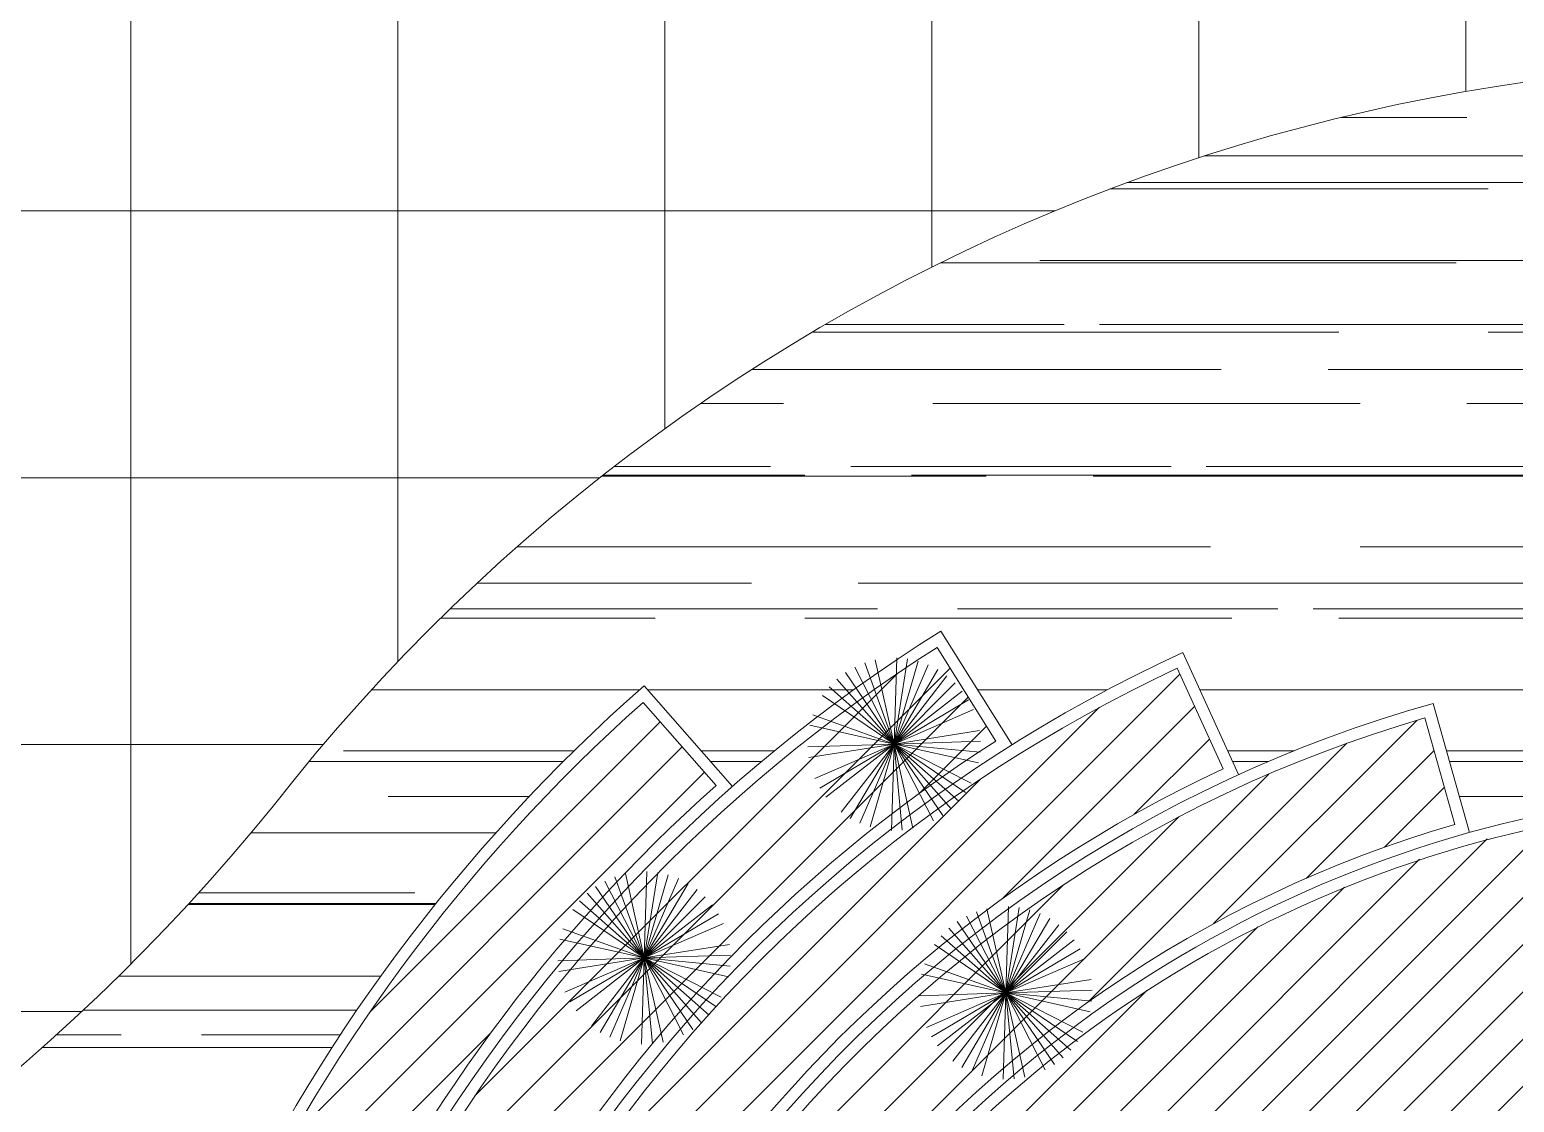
# Model space of a CAD drawing. Header units: metres. Extents: x 500 to 621, y -238 to -209.
# Drawn here: x 546.979 to 549.76, y -230.742 to -228.734 of the extents above; entities that cross this region are included whole.
import ezdxf

# ---------------------------------------------------------------- set-up
doc = ezdxf.new("R2010")
doc.units = ezdxf.units.M
doc.header["$LTSCALE"] = 6
doc.header["$MEASUREMENT"] = 0
doc.layers.get('0').update_dxf_attribs({"lineweight": 0})
for name, color, linetype, lineweight in [('FURN', 253, 'Continuous', 0), ('Hatch', 8, 'Continuous', 0), ('LINE0.1', 1, 'Continuous', 0)]:
    doc.layers.add(name, color=color, linetype=linetype, lineweight=lineweight)

# ---------------------------------------------------------------- blocks, each defined once
blk = doc.blocks.new('ddd')
at = {"layer": 'FURN', "color": 96}
for q in [(-0.9870098644132668, 2.670288694239161), (-0.5638301856056387, 2.853774205622811), (-0.120990572311257, 2.982774401181242), (0.7955331663815742, 3.070072555082787), (1.254763165049324, 3.026993769092087), (1.704972794612331, 2.926697891613457), (2.13906197989877, 2.770766648425135), (2.550184875486593, 2.561659168355959), (-1.748109532872375, 2.152250060434199), (-1.383855812784531, 2.435211543607123), (2.931857827660903, 2.302673201358627), (3.278061625989948, 1.997893110788139), (-2.356466886044924, 1.461208772258146), (-2.074026525868475, 1.825866716668086), (3.583336429552218, 1.652125460882188), (3.842867872442181, 1.270823213751441), (-2.773856594365041, 0.640585495294431), (4.052562988920954, 0.859999733788186), (-2.902223457439049, 0.1975618819383271), (-2.988211017015147, -0.7190857444443282), (-2.94447563834319, -1.178253676802793), (-2.686984351989166, -2.062185217528734), (-2.477289235510625, -2.47300869749199), (-2.217757792561315, -2.854310944521103), (-1.566279190729346, -3.504858685099176), (-1.184606238554803, -3.763844652096508), (-0.7734833429078662, -3.972952132064051), (-0.3393941576214274, -4.128883375252256), (0.5700454706095571, -4.272258038721587), (4.310054275334096, -0.0239318068360035), (4.353789654006049, -0.4830997391944721), (3.95655499757754, -2.266212584819524), (4.267802094429953, -1.399747365577127), (4.339631164524007, -0.9441284918698328), (2.749434449775435, -3.637397027245923), (3.113688169803936, -3.354435544174746), (3.439605162859379, -3.028052200306888), (3.72204552303583, -2.663394255896943), (2.352588501344825, -3.872474177979711), (1.031053507231717, -4.257440354874461), (1.486569209242816, -4.184959884921795)]:
    blk.add_line((0.6827893185675294, -0.6010927419296195), q, dxfattribs=at)

msp = doc.modelspace()

# ---------------------------------------------------------------- hatches: boundary and pattern name
h = msp.add_hatch()
h.set_pattern_fill('ANSI31', color=70, scale=0.5, style=0)
h.set_pattern_definition([(45, (-102.0295398490528, -182.57033499604), (-0.0441941738241592, 0.0441941738241592), [])])
edge = h.paths.add_edge_path()
edge.add_line((550.9613165922649, -231.3290210542107), (550.9639841948225, -230.2732075915283))
edge.add_line((550.9639841948226, -230.2732075915283), (550.6225909133822, -230.2005864186579))
edge.add_line((550.622590913382, -230.2005864186579), (550.3917665576305, -230.1745867030189))
edge.add_arc((550.2908266002755, -232.4146619563674), 2.242348326120306, 87.41994207952227, 178.1203890189651)
edge.add_line((548.049684767177, -232.3411140156069), (550.9624335014022, -232.3291999065386))
edge.add_line((550.9624335014023, -232.3291999065386), (550.961316592265, -231.3290210542107))
edge = h.paths.add_edge_path()
edge.add_line((549.6482653755272, -230.2219502263924), (549.5923253835098, -230.0226107592486))
edge.add_arc((550.2858346065332, -232.4123821695388), 2.488365414455517, 106.1826746906478, 178.3909472505763)
edge.add_line((547.7984503771142, -232.3425099211394), (548.0056060388977, -232.3413589253131))
edge.add_arc((550.2858346065334, -232.4123821695389), 2.281334395015758, 106.22869834698261, 178.215960893457, ccw=False)
edge = h.paths.add_edge_path()
edge.add_line((549.2141979193525, -230.1178847621493), (549.1282207360883, -229.9295426155378))
edge.add_arc((550.2858346065332, -232.4123821695388), 2.739445586967736, 114.9970954922441, 178.5676578563587)
edge.add_line((547.5472449891652, -232.3439056655307), (547.754377403442, -232.342754798872))
edge.add_arc((550.2858346065334, -232.4123821695389), 2.532414567527975, 115.03475575569021, 178.4244849471605, ccw=False)
edge = h.paths.add_edge_path()
edge.add_line((548.7887065450552, -230.0657994338641), (548.6787343163631, -229.890384355216))
edge.add_arc((550.2858346065334, -232.4123821695389), 2.990525759480113, 122.5066328687514, 178.7146829658369)
edge.add_line((547.2960612917761, -232.3453012894053), (547.5031762714551, -232.3441505196164))
edge.add_arc((550.2858346065334, -232.4123821695389), 2.783494740040258, 122.5380191848042, 178.5953710872006, ccw=False)
edge = h.paths.add_edge_path()
edge.add_line((548.264768321857, -230.14877090149), (548.1280040891193, -229.993337631618))
edge.add_arc((550.2858346065334, -232.4123821695388), 3.241605931992341, 131.7335261607617, 178.8389239985366)
edge.add_line((547.0448942409469, -232.3466968207883), (547.2519958100395, -232.3455461255112))
edge.add_arc((550.2858346065334, -232.4123821695389), 3.034574912552478, 131.7600855609269, 178.7379672524047, ccw=False)
at = {"layer": 'Hatch'}
h = msp.add_hatch(dxfattribs=at)
h.set_pattern_fill('ANSI37', color=8, scale=4, angle=45, style=0)
h.set_pattern_definition([(90, (-3.331671719880262, -1.072890201799282), (-0.5, 1e-16), []), (180, (-3.331671719880262, -1.072890201799282), (-1e-16, -0.5), [])])
h.paths.add_polyline_path([(550.961597733168, -228.8600629503421), (550.961597733168, -227.9809665250377), (544.0431759272487, -227.9813693512133), (544.0431759272487, -231.5975739454235, 0.2526963416184319), (547.4350374159014, -230.1878410896128, -0.2811111181718396)])
h.paths.add_polyline_path([(545.6776667471263, -229.3198275058571), (545.8265422979622, -229.3207716522695), (545.8274864443746, -229.1718961014335, 0.4142135623730041)], flags=16)
h.paths.add_polyline_path([(545.622801343416, -230.0092905057794), (546.9023015992849, -230.0092905057794), (546.9023015992849, -229.5065311010326), (545.622801343416, -229.5065311010326)], flags=24)
h.paths.add_polyline_path([(546.5972752344859, -229.6839815086089), (546.1779044459144, -229.6839815086089), (546.1779044459144, -229.3452589486089), (546.5972752344859, -229.3452589486089)], flags=24)
h.paths.add_polyline_path([(545.9545837266558, -229.2999431840332), (546.5760185776256, -229.303884230644), (546.577266245648, -229.1071485743068), (545.9558313946782, -229.103207527696)], flags=24)
at = {"layer": 'LINE0.1'}
h = msp.add_hatch(dxfattribs=at)
h.set_pattern_fill('AR-RROOF', color=8, scale=0.2)
h.set_pattern_definition([(0, (-102.0295398490528, -182.57033499604), (0.4400000000000003, 0.2), [3, -0.4, 1, -0.2]), (0, (-101.7635398490527, -182.47033499604), (-0.2, 0.266), [0.6000000000000001, -0.066, 1.199999999999999, -0.15]), (0, (-101.9295398490527, -182.4003349960399), (1.04, 0.134), [1.6, -0.28, 0.8, -0.2])])
h.paths.add_polyline_path([(550.961597733168, -230.2565006670997), (550.961597733168, -228.8600629503421, 0.275755261844305), (547.4798263423718, -230.131604832785, -0.257648157844512), (544.0431759272487, -231.5975739454235), (544.0431759272487, -232.3300019773483), (547.0225547741793, -232.3645404309663, -0.211716813559579), (548.1299406818307, -229.9621973843382), (548.2957995978809, -230.1506969148296, -0.0404245294831392), (548.6856530385501, -229.8599561712936), (548.8190197276763, -230.0726874084458, -0.0329472093097574), (549.1390734777453, -229.9002801856567), (549.2433400332388, -230.1286871435944, -0.0386822568377134), (549.6075536591413, -229.9953606836441), (549.6753928785035, -230.2371024742908, -0.1453459197609253)])

# ---------------------------------------------------------------- linework, layer by layer
for p, q in [((548.8190197276763, -230.0726874084458), (548.6856530385501, -229.8599561712934)), ((549.2433400332388, -230.1286871435944), (549.1390734777453, -229.9002801856567)), ((548.2957995978809, -230.1506969148296), (548.1299406818307, -229.9621973843382)), ((549.6753928785035, -230.2371024742908), (549.6075536591413, -229.995360683644))]:
    msp.add_line(p, q)
for points in [[(548.7887065450552, -230.0657994338641), (548.678734316363, -229.8903843552161, 0.2502924434543178), (547.2960612917761, -232.3453012894053), (547.503176271455, -232.3441505196164, -0.2495938206524122)], [(549.2141979193525, -230.1178847621493), (549.1282207360885, -229.9295426155378, 0.2847186299269774), (547.5472449891652, -232.3439056655307), (547.754377403442, -232.342754798872, -0.2838658250021206)], [(548.264768321857, -230.14877090149), (548.1280040891193, -229.993337631618, 0.2084801264014579), (547.0448942409469, -232.3466968207883), (547.2519958100395, -232.3455461255112, -0.2078996164336216)], [(549.6482653755272, -230.2219502263924), (549.5923253835099, -230.0226107592487, 0.3259246941339148), (547.7984503771142, -232.3425099211394), (548.0056060388977, -232.3413589253131, -0.3248582522307728)]]:
    msp.add_lwpolyline(points, format="xyb", close=True)
for centre, radius, start, end in [((550.2858346065334, -232.4123821695389), 3.616023733107066, 79.22922986795048, 142.0342839397139), ((550.2858346065334, -232.4123821695389), 3.012550336016293, 122.0846580085856, 179.1454191891246), ((550.2858346065334, -232.4123821695389), 2.761470163504075, 114.5364442998383, 179.0387568723248), ((550.2858346065334, -232.4123821695389), 3.263630508528513, 131.3442360937655, 179.2356666585454), ((550.2858346065334, -232.4123821695389), 2.510389990991853, 105.6755418753397, 178.9107527057608), ((550.2858346065334, -232.4123821695389), 2.259309818479634, 72.57413718144495, 178.7542883767791), ((544.4334746489037, -227.7513159000941), 3.866010093544272, 264.2057492328638, 320.931958730087), ((550.2858346065334, -232.4123821695389), 2.237285241943457, 72.39701233051774, 178.1745486651149)]:
    msp.add_arc(centre, radius, start, end)

# ---------------------------------------------------------------- block references
at = {"xscale": 0.0440491530723192, "yscale": 0.0440491530723192, "zscale": 0.0440491530723192}
for p in [(548.5680251331471, -230.0448858335928), (548.1001761194063, -230.4455367005727), (548.7773757759021, -230.5111029162227)]:
    msp.add_blockref('ddd', p, dxfattribs=at)

doc.saveas('drawing.dxf')
